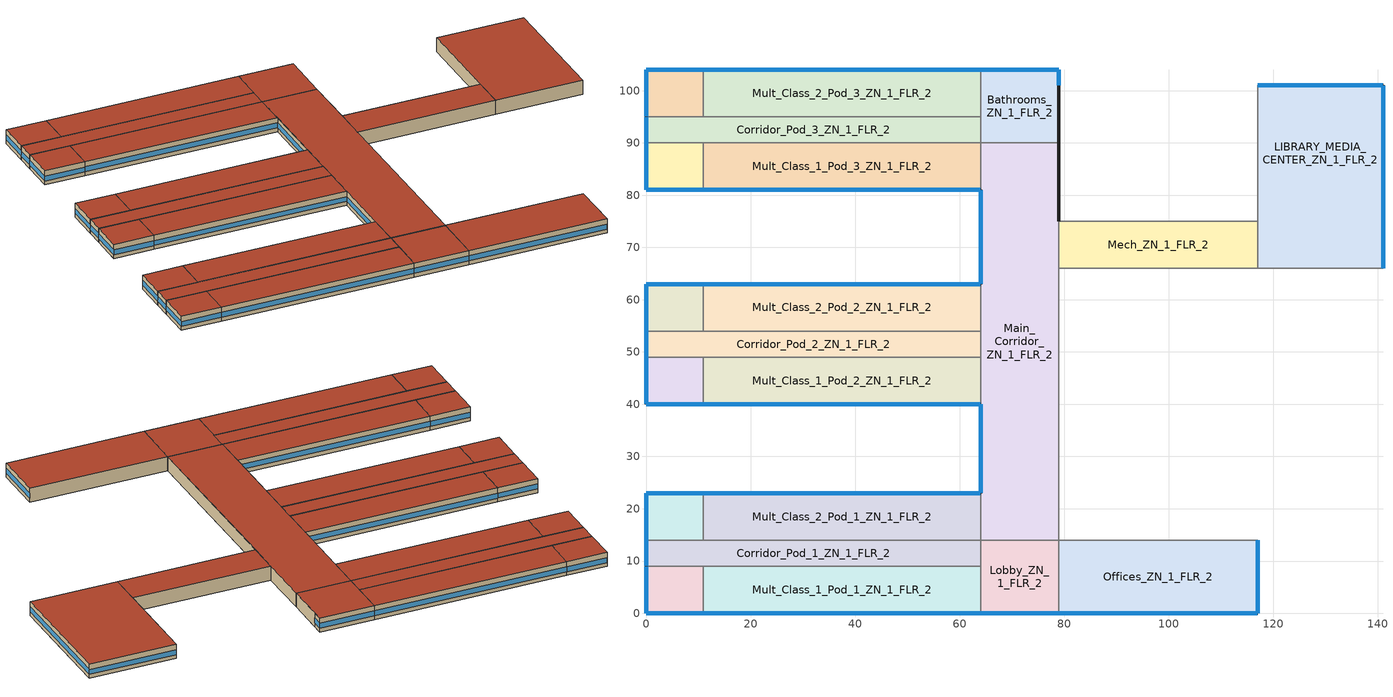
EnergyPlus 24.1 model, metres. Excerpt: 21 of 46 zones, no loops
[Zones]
Bathrooms_ZN_1_FLR_2
 floor to Bathrooms_ZN_1_FLR_1 (INT-FLOOR-TOPSIDE): 64,104 79,104 79,90 64,90 z4
 wall outside (Steel Frame Non-res Ext Wall): 79,90 79,101 79,104 64,104 z4:8
 wall to Main_Corridor_ZN_1_FLR_2 (int-walls): 64,90 79,90 z4:8
 wall to Mult_Class_2_Pod_3_ZN_1_FLR_2 (int-walls): 64,104 64,95 z4:8
 wall to Corridor_Pod_3_ZN_1_FLR_2 (int-walls): 64,95 64,90 z4:8
 window (Window Non-res Fixed): 79,101.05 79,103.95 z5.1:6.55; 78.95,104 64.05,104 z5.1:6.51
 roof outside (IEAD Non-res Roof): 64,90 79,90 79,104 64,104 z8
Corner_Class_1_Pod_1_ZN_1_FLR_2
 floor to Corner_Class_1_Pod_1_ZN_1_FLR_1 (INT-FLOOR-TOPSIDE): 0,9 11,9 11,0 0,0 z4
 wall outside (Steel Frame Non-res Ext Wall): 0,9 0,0 11,0 z4:8
 wall to Mult_Class_1_Pod_1_ZN_1_FLR_2 (int-walls): 11,0 11,9 z4:8
 wall to Corridor_Pod_1_ZN_1_FLR_2 (int-walls): 11,9 0,9 z4:8
 window (Window Non-res Fixed): 0.05,0 10.95,0 z5.1:6.51; 0,8.95 0,0.05 z5.1:6.52
 roof outside (IEAD Non-res Roof): 0,0 11,0 11,9 0,9 z8
Corner_Class_1_Pod_2_ZN_1_FLR_2
 floor to Corner_Class_1_Pod_2_ZN_1_FLR_1 (INT-FLOOR-TOPSIDE): 0,49 11,49 11,40 0,40 z4
 wall outside (Steel Frame Non-res Ext Wall): 0,49 0,40 11,40 z4:8
 wall to Mult_Class_1_Pod_2_ZN_1_FLR_2 (int-walls): 11,40 11,49 z4:8
 wall to Corridor_Pod_2_ZN_1_FLR_2 (int-walls): 11,49 0,49 z4:8
 window (Window Non-res Fixed): 0.05,40 10.95,40 z5.1:6.51; 0,48.95 0,40.05 z5.1:6.52
 roof outside (IEAD Non-res Roof): 0,40 11,40 11,49 0,49 z8
Corner_Class_1_Pod_3_ZN_1_FLR_2
 floor to Corner_Class_1_Pod_3_ZN_1_FLR_1 (INT-FLOOR-TOPSIDE): 0,90 11,90 11,81 0,81 z4
 wall outside (Steel Frame Non-res Ext Wall): 0,90 0,81 11,81 z4:8
 wall to Mult_Class_1_Pod_3_ZN_1_FLR_2 (int-walls): 11,81 11,90 z4:8
 wall to Corridor_Pod_3_ZN_1_FLR_2 (int-walls): 11,90 0,90 z4:8
 window (Window Non-res Fixed): 0.05,81 10.95,81 z5.1:6.51; 0,89.95 0,81.05 z5.1:6.52
 roof outside (IEAD Non-res Roof): 0,81 11,81 11,90 0,90 z8
Corner_Class_2_Pod_1_ZN_1_FLR_2
 floor to Corner_Class_2_Pod_1_ZN_1_FLR_1 (INT-FLOOR-TOPSIDE): 0,23 11,23 11,14 0,14 z4
 wall outside (Steel Frame Non-res Ext Wall): 11,23 0,23 0,14 z4:8
 wall to Corridor_Pod_1_ZN_1_FLR_2 (int-walls): 0,14 11,14 z4:8
 wall to Mult_Class_2_Pod_1_ZN_1_FLR_2 (int-walls): 11,14 11,23 z4:8
 window (Window Non-res Fixed): 10.95,23 0.05,23 z5.1:6.51; 0,22.95 0,14.05 z5.1:6.52
 roof outside (IEAD Non-res Roof): 0,14 11,14 11,23 0,23 z8
Corner_Class_2_Pod_2_ZN_1_FLR_2
 floor to Corner_Class_2_Pod_2_ZN_1_FLR_1 (INT-FLOOR-TOPSIDE): 0,63 11,63 11,54 0,54 z4
 wall outside (Steel Frame Non-res Ext Wall): 11,63 0,63 0,54 z4:8
 wall to Corridor_Pod_2_ZN_1_FLR_2 (int-walls): 0,54 11,54 z4:8
 wall to Mult_Class_2_Pod_2_ZN_1_FLR_2 (int-walls): 11,54 11,63 z4:8
 window (Window Non-res Fixed): 10.95,63 0.05,63 z5.1:6.51; 0,62.95 0,54.05 z5.1:6.52
 roof outside (IEAD Non-res Roof): 0,54 11,54 11,63 0,63 z8
Corner_Class_2_Pod_3_ZN_1_FLR_2
 floor to Corner_Class_2_Pod_3_ZN_1_FLR_1 (INT-FLOOR-TOPSIDE): 0,104 11,104 11,95 0,95 z4
 wall outside (Steel Frame Non-res Ext Wall): 11,104 0,104 0,95 z4:8
 wall to Corridor_Pod_3_ZN_1_FLR_2 (int-walls): 0,95 11,95 z4:8
 wall to Mult_Class_2_Pod_3_ZN_1_FLR_2 (int-walls): 11,95 11,104 z4:8
 window (Window Non-res Fixed): 10.95,104 0.05,104 z5.1:6.51; 0,103.95 0,95.05 z5.1:6.52
 roof outside (IEAD Non-res Roof): 0,95 11,95 11,104 0,104 z8
Corridor_Pod_1_ZN_1_FLR_2
 floor to Corridor_Pod_1_ZN_1_FLR_1 (INT-FLOOR-TOPSIDE): 0,14 64,14 64,9 0,9 z4
 wall outside (Steel Frame Non-res Ext Wall): 0,14 0,9 z4:8
 wall to Mult_Class_1_Pod_1_ZN_1_FLR_2 (int-walls): 11,9 64,9 z4:8
 wall to Lobby_ZN_1_FLR_2 (int-walls): 64,9 64,14 z4:8
 wall to Mult_Class_2_Pod_1_ZN_1_FLR_2 (int-walls): 64,14 11,14 z4:8
 window (Window Non-res Fixed): 0,13.95 0,9.05 z5.1:6.53
 roof outside (IEAD Non-res Roof): 0,9 64,9 64,14 0,14 z8
Corridor_Pod_2_ZN_1_FLR_2
 floor to Corridor_Pod_2_ZN_1_FLR_1 (INT-FLOOR-TOPSIDE): 0,54 64,54 64,49 0,49 z4
 wall outside (Steel Frame Non-res Ext Wall): 0,54 0,49 z4:8
 wall to Mult_Class_1_Pod_2_ZN_1_FLR_2 (int-walls): 11,49 64,49 z4:8
 wall to Main_Corridor_ZN_1_FLR_2 (int-walls): 64,49 64,54 z4:8
 wall to Mult_Class_2_Pod_2_ZN_1_FLR_2 (int-walls): 64,54 11,54 z4:8
 window (Window Non-res Fixed): 0,53.95 0,49.05 z5.1:6.53
 roof outside (IEAD Non-res Roof): 0,49 64,49 64,54 0,54 z8
Corridor_Pod_3_ZN_1_FLR_2
 floor to Corridor_Pod_3_ZN_1_FLR_1 (INT-FLOOR-TOPSIDE): 0,95 64,95 64,90 0,90 z4
 wall outside (Steel Frame Non-res Ext Wall): 0,95 0,90 z4:8
 wall to Mult_Class_1_Pod_3_ZN_1_FLR_2 (int-walls): 11,90 64,90 z4:8
 wall to Mult_Class_2_Pod_3_ZN_1_FLR_2 (int-walls): 64,95 11,95 z4:8
 window (Window Non-res Fixed): 0,94.95 0,90.05 z5.1:6.53
 roof outside (IEAD Non-res Roof): 0,90 64,90 64,95 0,95 z8
LIBRARY_MEDIA_CENTER_ZN_1_FLR_2
 floor to Kitchen_ZN_1_FLR_1 (INT-FLOOR-TOPSIDE): 117,75 141,75 141,66 117,66 z4
 floor to Cafeteria_ZN_1_FLR_1 (INT-FLOOR-TOPSIDE): 117,101 141,101 141,75 117,75 z4
 wall outside (Steel Frame Non-res Ext Wall): 141,66 141,101 117,101 z4:8
 wall to Aux_Gym_ZN_1_FLR_1 (int-walls): 117,66 141,66 z4:8
 wall to Mech_ZN_1_FLR_2 (int-walls): 117,75 117,66 z4:8
 wall to Auditorium_ZN_1_FLR_1 (int-walls): 117,101 117,75 z4:8
 window (Window Non-res Fixed): 141,66.05 141,100.95 z5.1:6.52; 140.95,101 117.05,101 z5.1:6.51
 roof outside (IEAD Non-res Roof): 117,66 141,66 141,101 117,101 z8
Lobby_ZN_1_FLR_2
 floor to Lobby_ZN_1_FLR_1 (INT-FLOOR-TOPSIDE): 64,14 79,14 79,0 64,0 z4
 wall outside (Steel Frame Non-res Ext Wall): 64,0 79,0 z4:8
 wall to Offices_ZN_1_FLR_2 (int-walls): 79,0 79,14 z4:8
 wall to Main_Corridor_ZN_1_FLR_2 (int-walls): 79,14 64,14 z4:8
 wall to Mult_Class_1_Pod_1_ZN_1_FLR_2 (int-walls): 64,9 64,0 z4:8
 window (Window Non-res Fixed): 64.05,0 78.95,0 z5.1:6.51
 roof outside (IEAD Non-res Roof): 64,0 79,0 79,14 64,14 z8
Main_Corridor_ZN_1_FLR_2
 floor to Main_Corridor_ZN_1_FLR_1 (INT-FLOOR-TOPSIDE): 64,90 79,90 79,14 64,14 z4
 wall outside (Steel Frame Non-res Ext Wall): 79,75 79,90 / 64,81 64,63 / 64,40 64,23 z4:8
 wall to Gym_ZN_1_FLR_1 (int-walls): 79,14 79,66 z4:8
 wall to Mech_ZN_1_FLR_2 (int-walls): 79,66 79,75 z4:8
 wall to Mult_Class_1_Pod_3_ZN_1_FLR_2 (int-walls): 64,90 64,81 z4:8
 wall to Mult_Class_2_Pod_2_ZN_1_FLR_2 (int-walls): 64,63 64,54 z4:8
 wall to Mult_Class_1_Pod_2_ZN_1_FLR_2 (int-walls): 64,49 64,40 z4:8
 wall to Mult_Class_2_Pod_1_ZN_1_FLR_2 (int-walls): 64,23 64,14 z4:8
 window (Window Non-res Fixed): 64,80.95 64,63.05 / 64,39.95 64,23.05 z5.1:6.51
 roof outside (IEAD Non-res Roof): 64,14 79,14 79,90 64,90 z8
Mech_ZN_1_FLR_2
 floor to Mech_ZN_1_FLR_1 (INT-FLOOR-TOPSIDE): 79,75 117,75 117,66 79,66 z4
 wall to Gym_ZN_1_FLR_1 (int-walls): 79,66 117,66 z4:8
 wall to Auditorium_ZN_1_FLR_1 (int-walls): 117,75 79,75 z4:8
 roof outside (IEAD Non-res Roof): 79,66 117,66 117,75 79,75 z8
Mult_Class_1_Pod_1_ZN_1_FLR_2
 floor to Mult_Class_1_Pod_1_ZN_1_FLR_1 (INT-FLOOR-TOPSIDE): 11,9 64,9 64,0 11,0 z4
 wall outside (Steel Frame Non-res Ext Wall): 11,0 64,0 z4:8
 window (Window Non-res Fixed): 11.05,0 63.95,0 z5.1:6.5
 roof outside (IEAD Non-res Roof): 11,0 64,0 64,9 11,9 z8
Mult_Class_1_Pod_2_ZN_1_FLR_2
 floor to Mult_Class_1_Pod_2_ZN_1_FLR_1 (INT-FLOOR-TOPSIDE): 11,49 64,49 64,40 11,40 z4
 wall outside (Steel Frame Non-res Ext Wall): 11,40 64,40 z4:8
 window (Window Non-res Fixed): 11.05,40 63.95,40 z5.1:6.5
 roof outside (IEAD Non-res Roof): 11,40 64,40 64,49 11,49 z8
Mult_Class_1_Pod_3_ZN_1_FLR_2
 floor to Mult_Class_1_Pod_3_ZN_1_FLR_1 (INT-FLOOR-TOPSIDE): 11,90 64,90 64,81 11,81 z4
 wall outside (Steel Frame Non-res Ext Wall): 11,81 64,81 z4:8
 window (Window Non-res Fixed): 11.05,81 63.95,81 z5.1:6.5
 roof outside (IEAD Non-res Roof): 11,81 64,81 64,90 11,90 z8
Mult_Class_2_Pod_1_ZN_1_FLR_2
 floor to Mult_Class_2_Pod_1_ZN_1_FLR_1 (INT-FLOOR-TOPSIDE): 11,23 64,23 64,14 11,14 z4
 wall outside (Steel Frame Non-res Ext Wall): 64,23 11,23 z4:8
 window (Window Non-res Fixed): 63.95,23 11.05,23 z5.1:6.5
 roof outside (IEAD Non-res Roof): 11,14 64,14 64,23 11,23 z8
Mult_Class_2_Pod_2_ZN_1_FLR_2
 floor to Mult_Class_2_Pod_2_ZN_1_FLR_1 (INT-FLOOR-TOPSIDE): 11,63 64,63 64,54 11,54 z4
 wall outside (Steel Frame Non-res Ext Wall): 64,63 11,63 z4:8
 window (Window Non-res Fixed): 63.95,63 11.05,63 z5.1:6.5
 roof outside (IEAD Non-res Roof): 11,54 64,54 64,63 11,63 z8
Mult_Class_2_Pod_3_ZN_1_FLR_2
 floor to Mult_Class_2_Pod_3_ZN_1_FLR_1 (INT-FLOOR-TOPSIDE): 11,104 64,104 64,95 11,95 z4
 wall outside (Steel Frame Non-res Ext Wall): 64,104 11,104 z4:8
 window (Window Non-res Fixed): 63.95,104 11.05,104 z5.1:6.5
 roof outside (IEAD Non-res Roof): 11,95 64,95 64,104 11,104 z8
Offices_ZN_1_FLR_2
 floor to Offices_ZN_1_FLR_1 (INT-FLOOR-TOPSIDE): 79,14 117,14 117,0 79,0 z4
 wall outside (Steel Frame Non-res Ext Wall): 79,0 117,0 117,14 z4:8
 wall to Gym_ZN_1_FLR_1 (int-walls): 117,14 79,14 z4:8
 window (Window Non-res Fixed): 79.05,0 116.95,0 z5.1:6.5; 117,0.05 117,13.95 z5.1:6.51
 roof outside (IEAD Non-res Roof): 79,0 117,0 117,14 79,14 z8
[Building]
Ref Bldg Secondary School New2004_v1.3_5.0: Loads convergence tolerance value=0.04; Maximum number of warmup days=25; Minimum number of warmup days=6; North axis=0; Solar distribution=FullInteriorAndExterior; Temperature convergence tolerance value=0.2; Terrain=City
[Site:GroundTemperature:BuildingSurface]
19.527, 19.502, 19.536, 19.598, 20.002, 21.64, 22.225, 22.375, 21.449, 20.121, 19.802, 19.633
[Site:Location]
USA IL-CHICAGO-OHARE: Elevation=190; Latitude=41.77; Longitude=-87.75; Time zone=-6
[Site:WaterMainsTemperature]
Annual average outdoor air temperature=9.69; Calculation method=Correlation; Maximum difference in monthly average outdoor air temperatures=28.1
[SizingPeriod:DesignDay] Barometric pressure=99063; Day of month=21; Daylight saving time indicator=No; Humidity condition type=WetBulb; Rain indicator=No; Snow indicator=No; Solar model indicator=ASHRAEClearSky
Name | Daily dry bulb temperature range | Day type | Maximum dry bulb temperature | Month | Sky clearness | Wetbulb or dewpoint at maximum dry bulb | Wind direction | Wind speed
CHICAGO Ann Clg .4% Condns WB=>MDB | 10.7 | SummerDesignDay | 31.2 | 7 | 1 | 25.5 | 230 | 5.3
CHICAGO Ann Htg 99.6% Condns DB | 0 | WinterDesignDay | -20.6 | 1 | 0 | -20.6 | 270 | 4.9
[Construction]
IEAD Non-res Roof: Roof Membrane, IEAD NonRes Roof Insulation, Metal Decking
INT-FLOOR-TOPSIDE: MAT-CC05 4 HW CONCRETE, CP02 CARPET PAD
InteriorFurnishings: Std Wood 6inch
Steel Frame Non-res Ext Wall: Wood Siding, Steel Frame NonRes Wall Insulation, 1/2IN Gypsum
Window Non-res Fixed: NonRes Fixed Assembly Window
int-walls: 1/2IN Gypsum, 1/2IN Gypsum
[Material] Thermal absorptance=0.9
Name | Conductivity | Density | Roughness | Solar absorptance | Specific heat | Thickness | Visible absorptance
1/2IN Gypsum | 0.16 | 784.9 | Smooth | 0.92 | 830 | 0.0127 | 0.92
IEAD NonRes Roof Insulation | 0.049 | 265 | MediumRough | 0.7 | 836.8 | 0.127339 | 0.7
MAT-CC05 4 HW CONCRETE | 1.311 | 2240 | Rough | 0.7 | 836.8 | 0.1016 | 0.7
Metal Decking | 45.006 | 7680 | MediumSmooth | 0.7 | 418.4 | 0.0015 | 0.3
Roof Membrane | 0.16 | 1121.29 | VeryRough | 0.7 | 1460 | 0.0095 | 0.7
Std Wood 6inch | 0.12 | 540 | MediumSmooth | 0.7 | 1210 | 0.15 | 0.7
Steel Frame NonRes Wall Insulation | 0.049 | 265 | MediumRough | 0.7 | 836.8 | 0.0870565 | 0.7
Wood Siding | 0.11 | 544.62 | MediumSmooth | 0.78 | 1210 | 0.01 | 0.78
[Material:NoMass]
CP02 CARPET PAD: Roughness=VeryRough; Solar absorptance=0.7; Thermal absorptance=0.9; Thermal resistance=0.2165; Visible absorptance=0.8
[WindowMaterial:SimpleGlazingSystem]
NonRes Fixed Assembly Window: Solar heat gain coefficient=0.39; U factor=3.23646
[AvailabilityManager:NightCycle] Applicability schedule=ALWAYS_ON; Control type=CycleOnAny; Cycling run time=1800; Cycling run time control type=FixedRunTime; Fan schedule=HVACOperationSchd; Thermostat tolerance=1
PSZ-AC_1:5 Availability Manager; PSZ-AC_2:6 Availability Manager; PSZ-AC_3:7 Availability Manager; PSZ-AC_4:8 Availability Manager; PSZ-AC_5:9 Availability Manager; VAV_OTHER Availability Manager; VAV_POD_1 Availability Manager; VAV_POD_2 Availability Manager; VAV_POD_3 Availability Manager
[ElectricEquipment] Design level calculation method=Watts/Area; End use subcategory=General; Fraction latent=0; Fraction lost=0; Fraction radiant=0.5; Schedule=BLDG_EQUIP_SCH
Name | Watts per floor area | Zone or zonelist or space or spacelist
Bathrooms_ZN_1_FLR_2_PlugMisc_Equip | 4 | Bathrooms_ZN_1_FLR_2
Corner_Class_1_Pod_1_ZN_1_FLR_2_PlugMisc_Equip | 10 | Corner_Class_1_Pod_1_ZN_1_FLR_2
Corner_Class_1_Pod_2_ZN_1_FLR_2_PlugMisc_Equip | 10 | Corner_Class_1_Pod_2_ZN_1_FLR_2
Corner_Class_1_Pod_3_ZN_1_FLR_2_PlugMisc_Equip | 10 | Corner_Class_1_Pod_3_ZN_1_FLR_2
Corner_Class_2_Pod_1_ZN_1_FLR_2_PlugMisc_Equip | 10 | Corner_Class_2_Pod_1_ZN_1_FLR_2
Corner_Class_2_Pod_2_ZN_1_FLR_2_PlugMisc_Equip | 10 | Corner_Class_2_Pod_2_ZN_1_FLR_2
Corner_Class_2_Pod_3_ZN_1_FLR_2_PlugMisc_Equip | 10 | Corner_Class_2_Pod_3_ZN_1_FLR_2
Corridor_Pod_1_ZN_1_FLR_2_PlugMisc_Equip | 4 | Corridor_Pod_1_ZN_1_FLR_2
Corridor_Pod_2_ZN_1_FLR_2_PlugMisc_Equip | 4 | Corridor_Pod_2_ZN_1_FLR_2
Corridor_Pod_3_ZN_1_FLR_2_PlugMisc_Equip | 4 | Corridor_Pod_3_ZN_1_FLR_2
LIBRARY_MEDIA_CENTER_ZN_1_FLR_2_PlugMisc_Equip | 10 | LIBRARY_MEDIA_CENTER_ZN_1_FLR_2
Lobby_ZN_1_FLR_2_PlugMisc_Equip | 4 | Lobby_ZN_1_FLR_2
Main_Corridor_ZN_1_FLR_2_PlugMisc_Equip | 4 | Main_Corridor_ZN_1_FLR_2
Mech_ZN_1_FLR_2_PlugMisc_Equip | 4 | Mech_ZN_1_FLR_2
Mult_Class_1_Pod_1_ZN_1_FLR_2_PlugMisc_Equip | 10 | Mult_Class_1_Pod_1_ZN_1_FLR_2
Mult_Class_1_Pod_2_ZN_1_FLR_2_PlugMisc_Equip | 10 | Mult_Class_1_Pod_2_ZN_1_FLR_2
Mult_Class_1_Pod_3_ZN_1_FLR_2_PlugMisc_Equip | 10 | Mult_Class_1_Pod_3_ZN_1_FLR_2
Mult_Class_2_Pod_1_ZN_1_FLR_2_PlugMisc_Equip | 10 | Mult_Class_2_Pod_1_ZN_1_FLR_2
Mult_Class_2_Pod_2_ZN_1_FLR_2_PlugMisc_Equip | 10 | Mult_Class_2_Pod_2_ZN_1_FLR_2
Mult_Class_2_Pod_3_ZN_1_FLR_2_PlugMisc_Equip | 10 | Mult_Class_2_Pod_3_ZN_1_FLR_2
Offices_ZN_1_FLR_2_PlugMisc_Equip | 10.8 | Offices_ZN_1_FLR_2
[Exterior:Lights]
Exterior Facade Lighting: Control option=AstronomicalClock; Design level=17927; End use subcategory=Exterior Facade Lighting; Schedule=ALWAYS_ON
[InternalMass] Construction=InteriorFurnishings
Name | Zone or zonelist | Surface area
Bathrooms_ZN_1_FLR_2 Internal Mass | Bathrooms_ZN_1_FLR_2 | 420
Corner_Class_1_Pod_1_ZN_1_FLR_2 Internal Mass | Corner_Class_1_Pod_1_ZN_1_FLR_2 | 198
Corner_Class_1_Pod_2_ZN_1_FLR_2 Internal Mass | Corner_Class_1_Pod_2_ZN_1_FLR_2 | 198
Corner_Class_1_Pod_3_ZN_1_FLR_2 Internal Mass | Corner_Class_1_Pod_3_ZN_1_FLR_2 | 198
Corner_Class_2_Pod_1_ZN_1_FLR_2 Internal Mass | Corner_Class_2_Pod_1_ZN_1_FLR_2 | 198
Corner_Class_2_Pod_2_ZN_1_FLR_2 Internal Mass | Corner_Class_2_Pod_2_ZN_1_FLR_2 | 198
Corner_Class_2_Pod_3_ZN_1_FLR_2 Internal Mass | Corner_Class_2_Pod_3_ZN_1_FLR_2 | 198
Corridor_Pod_1_ZN_1_FLR_2 Internal Mass | Corridor_Pod_1_ZN_1_FLR_2 | 640
Corridor_Pod_2_ZN_1_FLR_2 Internal Mass | Corridor_Pod_2_ZN_1_FLR_2 | 640
Corridor_Pod_3_ZN_1_FLR_2 Internal Mass | Corridor_Pod_3_ZN_1_FLR_2 | 640
LIBRARY_MEDIA_CENTER_ZN_1_FLR_2 Internal Mass | LIBRARY_MEDIA_CENTER_ZN_1_FLR_2 | 1680
Lobby_ZN_1_FLR_2 Internal Mass | Lobby_ZN_1_FLR_2 | 420
Main_Corridor_ZN_1_FLR_2 Internal Mass | Main_Corridor_ZN_1_FLR_2 | 2280
Mech_ZN_1_FLR_2 Internal Mass | Mech_ZN_1_FLR_2 | 684
Mult_Class_1_Pod_1_ZN_1_FLR_2 Internal Mass | Mult_Class_1_Pod_1_ZN_1_FLR_2 | 954
Mult_Class_1_Pod_2_ZN_1_FLR_2 Internal Mass | Mult_Class_1_Pod_2_ZN_1_FLR_2 | 954
Mult_Class_1_Pod_3_ZN_1_FLR_2 Internal Mass | Mult_Class_1_Pod_3_ZN_1_FLR_2 | 954
Mult_Class_2_Pod_1_ZN_1_FLR_2 Internal Mass | Mult_Class_2_Pod_1_ZN_1_FLR_2 | 954
Mult_Class_2_Pod_2_ZN_1_FLR_2 Internal Mass | Mult_Class_2_Pod_2_ZN_1_FLR_2 | 954
Mult_Class_2_Pod_3_ZN_1_FLR_2 Internal Mass | Mult_Class_2_Pod_3_ZN_1_FLR_2 | 954
Offices_ZN_1_FLR_2 Internal Mass | Offices_ZN_1_FLR_2 | 1064
[Lights] Design level calculation method=Watts/Area; End use subcategory=General; Fraction radiant=0.37; Fraction replaceable=1; Fraction visible=0.2; Return air fraction=0; Return air fraction calculated from plenum temperature=No; Schedule=BLDG_LIGHT_SCH
Name | Watts per floor area | Zone or zonelist or space or spacelist
Bathrooms_ZN_1_FLR_2_Lights | 9.68 | Bathrooms_ZN_1_FLR_2
Corner_Class_1_Pod_1_ZN_1_FLR_2_Lights | 15.06 | Corner_Class_1_Pod_1_ZN_1_FLR_2
Corner_Class_1_Pod_2_ZN_1_FLR_2_Lights | 15.06 | Corner_Class_1_Pod_2_ZN_1_FLR_2
Corner_Class_1_Pod_3_ZN_1_FLR_2_Lights | 15.06 | Corner_Class_1_Pod_3_ZN_1_FLR_2
Corner_Class_2_Pod_1_ZN_1_FLR_2_Lights | 15.06 | Corner_Class_2_Pod_1_ZN_1_FLR_2
Corner_Class_2_Pod_2_ZN_1_FLR_2_Lights | 15.06 | Corner_Class_2_Pod_2_ZN_1_FLR_2
Corner_Class_2_Pod_3_ZN_1_FLR_2_Lights | 15.06 | Corner_Class_2_Pod_3_ZN_1_FLR_2
Corridor_Pod_1_ZN_1_FLR_2_Lights | 5.38 | Corridor_Pod_1_ZN_1_FLR_2
Corridor_Pod_2_ZN_1_FLR_2_Lights | 5.38 | Corridor_Pod_2_ZN_1_FLR_2
Corridor_Pod_3_ZN_1_FLR_2_Lights | 5.38 | Corridor_Pod_3_ZN_1_FLR_2
LIBRARY_MEDIA_CENTER_ZN_1_FLR_2_Lights | 13.99 | LIBRARY_MEDIA_CENTER_ZN_1_FLR_2
Lobby_ZN_1_FLR_2_Lights | 13.99 | Lobby_ZN_1_FLR_2
Main_Corridor_ZN_1_FLR_2_Lights | 5.38 | Main_Corridor_ZN_1_FLR_2
Mech_ZN_1_FLR_2_Lights | 16.14 | Mech_ZN_1_FLR_2
Mult_Class_1_Pod_1_ZN_1_FLR_2_Lights | 15.06 | Mult_Class_1_Pod_1_ZN_1_FLR_2
Mult_Class_1_Pod_2_ZN_1_FLR_2_Lights | 15.06 | Mult_Class_1_Pod_2_ZN_1_FLR_2
Mult_Class_1_Pod_3_ZN_1_FLR_2_Lights | 15.06 | Mult_Class_1_Pod_3_ZN_1_FLR_2
Mult_Class_2_Pod_1_ZN_1_FLR_2_Lights | 15.06 | Mult_Class_2_Pod_1_ZN_1_FLR_2
Mult_Class_2_Pod_2_ZN_1_FLR_2_Lights | 15.06 | Mult_Class_2_Pod_2_ZN_1_FLR_2
Mult_Class_2_Pod_3_ZN_1_FLR_2_Lights | 15.06 | Mult_Class_2_Pod_3_ZN_1_FLR_2
Offices_ZN_1_FLR_2_Lights | 11.84 | Offices_ZN_1_FLR_2
[People] Activity level schedule=ACTIVITY_SCH; Air velocity schedule=AIR_VELO_SCH; Clothing insulation calculation method=ClothingInsulationSchedule; Clothing insulation schedule=CLOTHING_SCH; Enable ashrae 55 comfort warnings=No; Fraction radiant=0.3; Mean radiant temperature calculation type=EnclosureAveraged; Number of people calculation method=Area/Person; Sensible heat fraction=Autocalculate; Thermal comfort model 1 type=Fanger; Work efficiency schedule=WORK_EFF_SCH
Name | Floor area per person | Number of people schedule | Zone or zonelist or space or spacelist
Bathrooms_ZN_1_FLR_2 People | 10 | BLDG_OCC_SCH | Bathrooms_ZN_1_FLR_2
Corner_Class_1_Pod_1_ZN_1_FLR_2 People | 4 | BLDG_OCC_SCH | Corner_Class_1_Pod_1_ZN_1_FLR_2
Corner_Class_1_Pod_2_ZN_1_FLR_2 People | 4 | BLDG_OCC_SCH | Corner_Class_1_Pod_2_ZN_1_FLR_2
Corner_Class_1_Pod_3_ZN_1_FLR_2 People | 4 | BLDG_OCC_SCH | Corner_Class_1_Pod_3_ZN_1_FLR_2
Corner_Class_2_Pod_1_ZN_1_FLR_2 People | 4 | BLDG_OCC_SCH | Corner_Class_2_Pod_1_ZN_1_FLR_2
Corner_Class_2_Pod_2_ZN_1_FLR_2 People | 4 | BLDG_OCC_SCH | Corner_Class_2_Pod_2_ZN_1_FLR_2
Corner_Class_2_Pod_3_ZN_1_FLR_2 People | 4 | BLDG_OCC_SCH | Corner_Class_2_Pod_3_ZN_1_FLR_2
Corridor_Pod_1_ZN_1_FLR_2 People | 10 | BLDG_OCC_SCH | Corridor_Pod_1_ZN_1_FLR_2
Corridor_Pod_2_ZN_1_FLR_2 People | 10 | BLDG_OCC_SCH | Corridor_Pod_2_ZN_1_FLR_2
Corridor_Pod_3_ZN_1_FLR_2 People | 10 | BLDG_OCC_SCH | Corridor_Pod_3_ZN_1_FLR_2
LIBRARY_MEDIA_CENTER_ZN_1_FLR_2 People | 4.35 | BLDG_OCC_SCH | LIBRARY_MEDIA_CENTER_ZN_1_FLR_2
Mech_ZN_1_FLR_2 People | 100 | BLDG_OCC_SCH | Mech_ZN_1_FLR_2
Mult_Class_1_Pod_1_ZN_1_FLR_2 People | 4 | BLDG_OCC_SCH | Mult_Class_1_Pod_1_ZN_1_FLR_2
Mult_Class_1_Pod_2_ZN_1_FLR_2 People | 4 | BLDG_OCC_SCH | Mult_Class_1_Pod_2_ZN_1_FLR_2
Mult_Class_1_Pod_3_ZN_1_FLR_2 People | 4 | BLDG_OCC_SCH_Extend | Mult_Class_1_Pod_3_ZN_1_FLR_2
Mult_Class_2_Pod_1_ZN_1_FLR_2 People | 4 | BLDG_OCC_SCH | Mult_Class_2_Pod_1_ZN_1_FLR_2
Mult_Class_2_Pod_2_ZN_1_FLR_2 People | 4 | BLDG_OCC_SCH | Mult_Class_2_Pod_2_ZN_1_FLR_2
Mult_Class_2_Pod_3_ZN_1_FLR_2 People | 4 | BLDG_OCC_SCH_Extend | Mult_Class_2_Pod_3_ZN_1_FLR_2
Offices_ZN_1_FLR_2 People | 20 | BLDG_OCC_SCH_Offices | Offices_ZN_1_FLR_2
[UtilityCost:Charge:Block] Category variable=EnergyCharges; Season=Annual; Source variable=totalEnergy
Name | Block 1 cost per unit value or variable | Block 2 cost per unit value or variable | Block 3 cost per unit value or variable | Block 4 cost per unit value or variable | Block size 1 value or variable | Block size 2 value or variable | Block size 3 value or variable | Block size 4 value or variable | Tariff | Utility cost charge block | Block size multiplier value or variable
UtilityCost:Charge:Block 1 | 0.108222 | 0.087021 | 0.07842 | 0.05832 | 300 | 700 | 1500 | remaining | PSI_LLF_LowLoadFactorService | AnnualEnergyCharge
UtilityCost:Charge:Block 2 | 0 | 0.051773 | 0.046965 |  | 190 | 110 | remaining |  | PSI_LLF_LowLoadFactorService | AnnualDemandBaseCharge | TotalDemand
UtilityCost:Charge:Block 3 | 0.082409 | 0.072873 | 0.061696 | 0.041179 | 300 | 700 | 1500 | remaining | PSI_CS_CommercialElectricService | AnnualEnergyCharge
[UtilityCost:Charge:Simple] Season=Annual
Name | Category variable | Cost per unit value or variable | Source variable | Tariff | Utility cost charge simple
UtilityCost:Charge:Simple 1 | EnergyCharges | 0.002028 | totalEnergy | PSI_LLF_LowLoadFactorService | FuelCostAdjustEnergyCharge
UtilityCost:Charge:Simple 2 | EnergyCharges | 0.000536 | totalEnergy | PSI_LLF_LowLoadFactorService | QualPollutionControlAdjustEnergyCharge
UtilityCost:Charge:Simple 3 | EnergyCharges | 0.001127 | totalEnergy | PSI_LLF_LowLoadFactorService | SoxNoxRiderAdjustEnergyCharge
UtilityCost:Charge:Simple 4 | EnergyCharges | -0.00037 | totalEnergy | PSI_LLF_LowLoadFactorService | DSMRiderAdjustEnergyCharge
UtilityCost:Charge:Simple 5 | EnergyCharges | -3.1e-05 | totalEnergy | PSI_LLF_LowLoadFactorService | PurchPowerTrackerAdjustEnergyCharge
UtilityCost:Charge:Simple 6 | EnergyCharges | -0.000216 | totalEnergy | PSI_LLF_LowLoadFactorService | MidwestISOAdjustEnergyCharge
UtilityCost:Charge:Simple 7 | EnergyCharges | 0.000833 | totalEnergy | PSI_LLF_LowLoadFactorService | CleanCoalRiderEnergyCharge
UtilityCost:Charge:Simple 8 | Taxes | 0.08 | SubTotal | PSI_LLF_LowLoadFactorService | TaxofeightPercent
UtilityCost:Charge:Simple 9 | EnergyCharges | 0.002028 | totalEnergy | PSI_CS_CommercialElectricService | FuelCostAdjustEnergyCharge
UtilityCost:Charge:Simple 10 | EnergyCharges | 0.000536 | totalEnergy | PSI_CS_CommercialElectricService | QualPollutionControlAdjustEnergyCharge
UtilityCost:Charge:Simple 11 | EnergyCharges | 0.001127 | totalEnergy | PSI_CS_CommercialElectricService | SoxNoxRiderAdjustEnergyCharge
UtilityCost:Charge:Simple 12 | EnergyCharges | 2.1e-05 | totalEnergy | PSI_CS_CommercialElectricService | DSMRiderAdjustEnergyCharge
UtilityCost:Charge:Simple 13 | EnergyCharges | 3.4e-05 | totalEnergy | PSI_CS_CommercialElectricService | PurchPowerTrackerAdjustEnergyCharge
UtilityCost:Charge:Simple 14 | EnergyCharges | -0.000203 | totalEnergy | PSI_CS_CommercialElectricService | MidwestISOAdjustEnergyCharge
UtilityCost:Charge:Simple 15 | EnergyCharges | 0.000807 | totalEnergy | PSI_CS_CommercialElectricService | CleanCoalRiderEnergyCharge
UtilityCost:Charge:Simple 16 | Taxes | 0.08 | SubTotal | PSI_CS_CommercialElectricService | TaxofeightPercent
UtilityCost:Charge:Simple 17 | EnergyCharges | IN_MonthlyGasRates | totalEnergy | IN_EIAMonthlyRateGas | MonthlyRateGasCharge
UtilityCost:Charge:Simple 18 | Taxes | 0.08 | SubTotal | IN_EIAMonthlyRateGas | TaxofEightPercent
[UtilityCost:Qualify] Season=Annual; Threshold test=Count; Threshold value or variable=75; Variable=TotalDemand
Name | Number of months | Qualify type | Tariff | Utility cost qualify
UtilityCost:Qualify 1 | 12 | Minimum | PSI_LLF_LowLoadFactorService | MinDemand75kw
UtilityCost:Qualify 2 | 1 | Maximum | PSI_CS_CommercialElectricService | MaxDemand75kw
[UtilityCost:Tariff]
Name | Conversion factor choice | Group | Monthly charge or variable | Output meter | Demand window length
IN_EIAMonthlyRateGas | MCF | Comm Gas | 0 | NaturalGas:Facility
PSI_CS_CommercialElectricService | kWh | Comm Elect | 9.4 | Electricity:Facility
PSI_LLF_LowLoadFactorService | kWh | Comm Elect | 15 | Electricity:Facility | HalfHour
[UtilityCost:Variable]
IN_MonthlyGasRates: January value=8.22; February value=7.51; March value=8.97; April value=9.01; May value=9.16; June value=10.44; July value=10.32; August value=10.13; September value=9.2; October value=8.18; November value=7.83; December value=7.63; Tariff=IN_EIAMonthlyRateGas; Variable type=Currency
[Zone] Floor area=Autocalculate; Multiplier=1; Part of total floor area=Yes; Type=1
Bathrooms_ZN_1_FLR_2; Corner_Class_1_Pod_1_ZN_1_FLR_2; Corner_Class_1_Pod_2_ZN_1_FLR_2; Corner_Class_1_Pod_3_ZN_1_FLR_2; Corner_Class_2_Pod_1_ZN_1_FLR_2; Corner_Class_2_Pod_2_ZN_1_FLR_2; Corner_Class_2_Pod_3_ZN_1_FLR_2; Corridor_Pod_1_ZN_1_FLR_2; Corridor_Pod_2_ZN_1_FLR_2; Corridor_Pod_3_ZN_1_FLR_2; LIBRARY_MEDIA_CENTER_ZN_1_FLR_2; Lobby_ZN_1_FLR_2; Main_Corridor_ZN_1_FLR_2; Mech_ZN_1_FLR_2; Mult_Class_1_Pod_1_ZN_1_FLR_2; Mult_Class_1_Pod_2_ZN_1_FLR_2; Mult_Class_1_Pod_3_ZN_1_FLR_2; Mult_Class_2_Pod_1_ZN_1_FLR_2; Mult_Class_2_Pod_2_ZN_1_FLR_2; Mult_Class_2_Pod_3_ZN_1_FLR_2; Offices_ZN_1_FLR_2
[ZoneInfiltration:DesignFlowRate] Constant term coefficient=1; Design flow rate calculation method=Flow/ExteriorWallArea; Flow rate per exterior surface area=0.000302; Schedule=INFIL_SCH; Temperature term coefficient=0; Velocity squared term coefficient=0; Velocity term coefficient=0
Name | Zone or zonelist or space or spacelist
Bathrooms_ZN_1_FLR_2_Infiltration | Bathrooms_ZN_1_FLR_2
Corner_Class_1_Pod_1_ZN_1_FLR_2_Infiltration | Corner_Class_1_Pod_1_ZN_1_FLR_2
Corner_Class_1_Pod_2_ZN_1_FLR_2_Infiltration | Corner_Class_1_Pod_2_ZN_1_FLR_2
Corner_Class_1_Pod_3_ZN_1_FLR_2_Infiltration | Corner_Class_1_Pod_3_ZN_1_FLR_2
Corner_Class_2_Pod_1_ZN_1_FLR_2_Infiltration | Corner_Class_2_Pod_1_ZN_1_FLR_2
Corner_Class_2_Pod_2_ZN_1_FLR_2_Infiltration | Corner_Class_2_Pod_2_ZN_1_FLR_2
Corner_Class_2_Pod_3_ZN_1_FLR_2_Infiltration | Corner_Class_2_Pod_3_ZN_1_FLR_2
Corridor_Pod_1_ZN_1_FLR_2_Infiltration | Corridor_Pod_1_ZN_1_FLR_2
Corridor_Pod_2_ZN_1_FLR_2_Infiltration | Corridor_Pod_2_ZN_1_FLR_2
Corridor_Pod_3_ZN_1_FLR_2_Infiltration | Corridor_Pod_3_ZN_1_FLR_2
LIBRARY_MEDIA_CENTER_ZN_1_FLR_2_Infiltration | LIBRARY_MEDIA_CENTER_ZN_1_FLR_2
Lobby_ZN_1_FLR_2_Infiltration | Lobby_ZN_1_FLR_2
Main_Corridor_ZN_1_FLR_2_Infiltration | Main_Corridor_ZN_1_FLR_2
Mult_Class_1_Pod_1_ZN_1_FLR_2_Infiltration | Mult_Class_1_Pod_1_ZN_1_FLR_2
Mult_Class_1_Pod_2_ZN_1_FLR_2_Infiltration | Mult_Class_1_Pod_2_ZN_1_FLR_2
Mult_Class_1_Pod_3_ZN_1_FLR_2_Infiltration | Mult_Class_1_Pod_3_ZN_1_FLR_2
Mult_Class_2_Pod_1_ZN_1_FLR_2_Infiltration | Mult_Class_2_Pod_1_ZN_1_FLR_2
Mult_Class_2_Pod_2_ZN_1_FLR_2_Infiltration | Mult_Class_2_Pod_2_ZN_1_FLR_2
Mult_Class_2_Pod_3_ZN_1_FLR_2_Infiltration | Mult_Class_2_Pod_3_ZN_1_FLR_2
Offices_ZN_1_FLR_2_Infiltration | Offices_ZN_1_FLR_2
[Schedule:Compact]
ACTIVITY_SCH: Through: 12/31, For: AllDays, Until: 24:00, 120
AIR_VELO_SCH: Through: 12/31, For: AllDays, Until: 24:00, 0.2
ALWAYS_ON: Through: 12/31, For: AllDays, Until: 24:00, 1
BLDG_EQUIP_SCH: Through: 6/30, For: Weekdays SummerDesignDay, Until: 08:00, 0.35, Until: 17:00, 0.95, Until: 24:00, 0.35, For: AllOtherDays, Until: 24:00, 0.35, Through: 9/1, For: Weekdays SummerDesignDay, Until: 08:00, 0.25, Until: 17:00, 0.5, Until: 24:00, 0.25, For: AllOtherDays, Until: 24:00, 0.25, Through: 12/31, For: Weekdays SummerDesignDay, Until: 08:00, 0.35, Until: 17:00, 0.95, Until: 24:00, 0.35, For: AllOtherDays, Until: 24:00, 0.35
BLDG_LIGHT_SCH: Through: 6/30, For: Weekdays SummerDesignDay, Until: 07:00, 0.1773, Until: 21:00, 0.9, Until: 24:00, 0.1773, For: AllOtherDays, Until: 24:00, 0.1773, Through: 9/1, For: Weekdays SummerDesignDay, Until: 08:00, 0.1773, Until: 20:00, 0.5, Until: 24:00, 0.1773, For: AllOtherDays, Until: 24:00, 0.1773, Through: 12/31, For: Weekdays SummerDesignDay, Until: 07:00, 0.1773, Until: 21:00, 0.9, Until: 24:00, 0.1773, For: AllOtherDays, Until: 24:00, 0.1773
BLDG_OCC_SCH: Through: 6/30, For: Weekdays SummerDesignDay, Until: 08:00, 0, Until: 16:00, 0.7, Until: 21:00, 0.15, Until: 24:00, 0, For: AllOtherDays, Until: 24:00, 0, Through: 9/1, For: Weekdays SummerDesignDay, Until: 08:00, 0, Until: 21:00, 0.15, Until: 24:00, 0, For: AllOtherDays, Until: 24:00, 0, Through: 12/31, For: Weekdays SummerDesignDay, Until: 08:00, 0, Until: 16:00, 0.7, Until: 21:00, 0.15, Until: 24:00, 0, For: AllOtherDays, Until: 24:00, 0
BLDG_OCC_SCH_Extend: Through: 6/30, For: Weekdays SummerDesignDay, Until: 08:00, 0, Until: 16:00, 0.7, Until: 21:00, 0.7, Until: 24:00, 0, For: AllOtherDays, Until: 24:00, 0, Through: 9/1, For: Weekdays SummerDesignDay, Until: 08:00, 0, Until: 17:00, 0.5, Until: 21:00, 0.5, Until: 24:00, 0, For: AllOtherDays, Until: 24:00, 0, Through: 12/31, For: Weekdays SummerDesignDay, Until: 08:00, 0, Until: 17:00, 0.7, Until: 21:00, 0.7, Until: 24:00, 0, For: AllOtherDays, Until: 24:00, 0
BLDG_OCC_SCH_Offices: Through: 6/30, For: Weekdays SummerDesignDay, Until: 08:00, 0, Until: 17:00, 0.95, Until: 21:00, 0.15, Until: 24:00, 0, For: AllOtherDays, Until: 24:00, 0, Through: 9/1, For: Weekdays SummerDesignDay, Until: 08:00, 0, Until: 17:00, 0.5, Until: 24:00, 0, For: AllOtherDays, Until: 24:00, 0, Through: 12/31, For: Weekdays SummerDesignDay, Until: 08:00, 0, Until: 17:00, 0.95, Until: 21:00, 0.15, Until: 24:00, 0, For: AllOtherDays, Until: 24:00, 0
CLOTHING_SCH: Through: 04/30, For: AllDays, Until: 24:00, 1.1, Through: 09/30, For: AllDays, Until: 24:00, 0.6, Through: 12/31, For: AllDays, Until: 24:00, 1.1
HVACOperationSchd: Through: 12/31, For: Weekdays SummerDesignDay, Until: 06:00, 0, Until: 21:00, 1, Until: 24:00, 0, For: AllOtherDays, Until: 24:00, 0
INFIL_SCH: Through: 12/31, For: AllDays, Until: 07:00, 1, Until: 21:00, 0.5, Until: 24:00, 1
WORK_EFF_SCH: Through: 12/31, For: AllDays, Until: 24:00, 0
